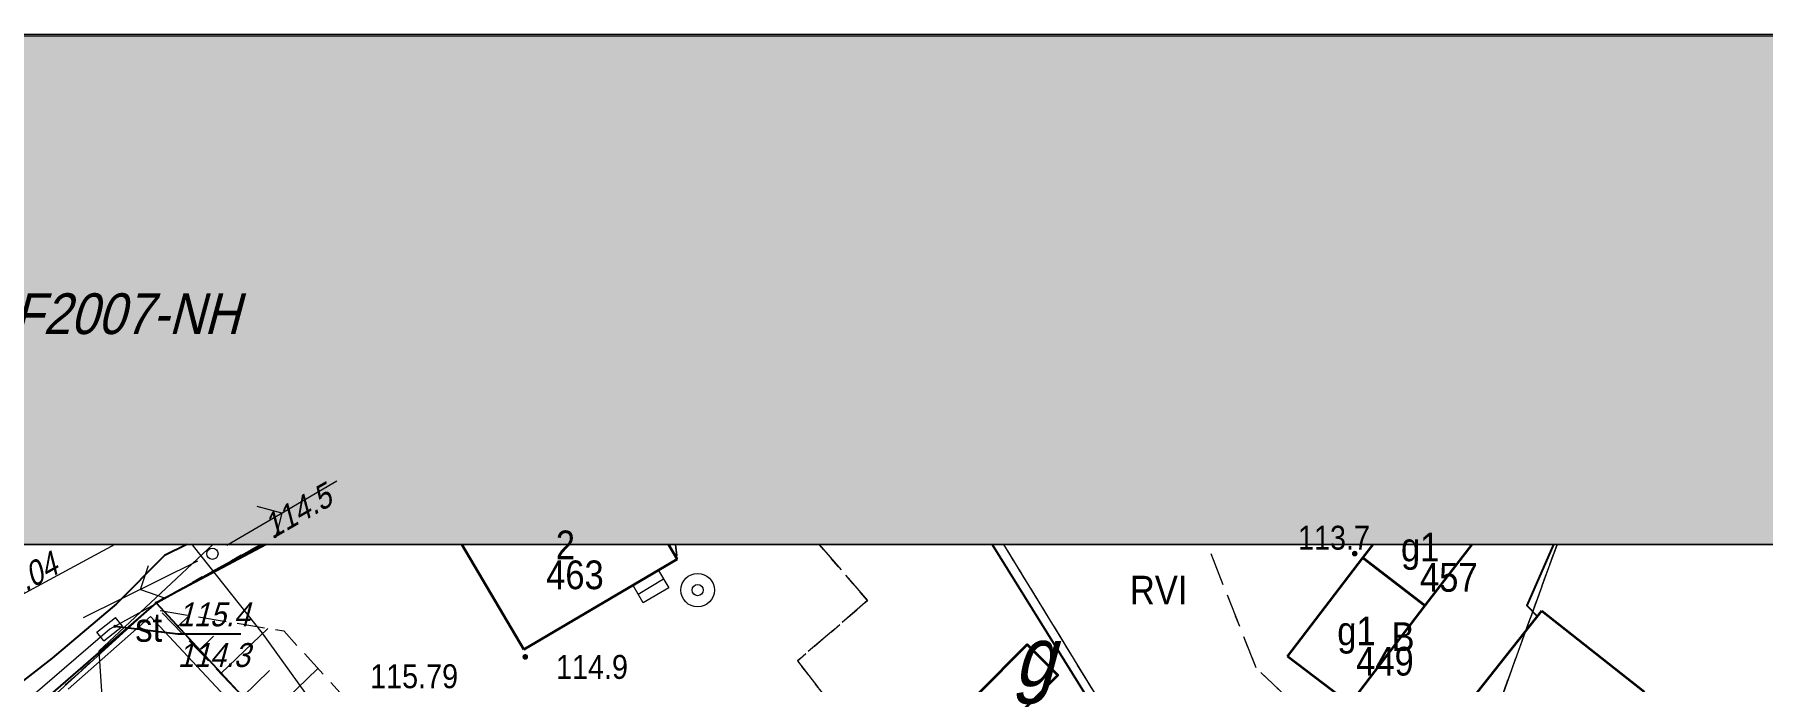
# Model space of a CAD drawing. Extents: x 6512885 to 6513481, y 5959590 to 5960000.
# Drawn here: x 6513241.2 to 6513349.7, y 5959959.5 to 5960000.1 of the extents above; entities that cross this region are included whole.
import ezdxf
from ezdxf.enums import TextEntityAlignment as Align

# ---------------------------------------------------------------- set-up
doc = ezdxf.new("R2010")
doc.units = 0
doc.header["$MEASUREMENT"] = 0
for name, pattern in [('217-1000', [2.8, 2.1, -0.7]), ('218-1000', [1.4, 0.7, -0.7]), ('219-1000', [0]), ('823-1000', [2.45, 1.75, -0.7])]:
    doc.linetypes.add(name, pattern=pattern)
doc.layers.get('0').update_dxf_attribs({"color": 2, "linetype": 'CONTINUOUS', "lineweight": 5})
for name, color, linetype in [('203-Punkt załamania granicy działki nie stabilizowany', 7, 'CONTINUOUS'), ('210-Oznaczenie użytku', 7, 'CONTINUOUS'), ('217-Granica konturu klasyfikcyjnego', 7, 'CONTINUOUS'), ('218-Granica użytku', 7, 'CONTINUOUS'), ('219-Linia granicy', 7, 'CONTINUOUS'), ('312-Budynek (powierzchnia)', 7, 'CONTINUOUS'), ('312-Numer ewidencyjny budynku', 7, 'CONTINUOUS'), ('312-Numer ewidencyjny budynku-Atr124', 7, 'CONTINUOUS'), ('352-schody (powierzchnia)', 7, 'CONTINUOUS'), ('510-Podpora jednosłupowa symb.-SEPOW', 7, 'CONTINUOUS'), ('516-Kierunek linii eN-SEPOW', 7, 'CONTINUOUS'), ('622-Punkt rzędnej przewodu-SKPOD-Atr2', 7, 'CONTINUOUS'), ('626-Punkt rzędnej przewodu-STPOD', 7, 'CONTINUOUS'), ('626-Punkt rzędnej przewodu-STPOD-Atr2', 7, 'CONTINUOUS'), ('626-Punkt rzędnej przewodu-STPOD-Atr3', 7, 'CONTINUOUS'), ('820-Skarpa nieumocniona', 7, 'CONTINUOUS'), ('823-Szczyt skarpy nieumocninej', 7, 'CONTINUOUS'), ('824-Podnóże skarpy nieumocninej', 7, 'CONTINUOUS'), ('903-Żywopłot', 7, 'CONTINUOUS'), ('996-Tekst dodatkowy mały', 7, 'CONTINUOUS'), ('krawężnik (linia)', 7, 'CONTINUOUS'), ('ogrodzenie trwałe (linia)', 7, 'CONTINUOUS'), ('przewód ciepłowniczy (linia)', 7, 'CONTINUOUS'), ('przewód elektroenergetyczny (linia)', 7, 'CONTINUOUS'), ('przewód kanalizacyjny (linia)', 7, 'CONTINUOUS'), ('przewód telekomunikacyjny (linia)', 7, 'CONTINUOUS'), ('punkt o określonej wysokości (sieć kanalizacyjna)-Atr2', 7, 'CONTINUOUS'), ('punkt wysokościowy naturalny', 7, 'CONTINUOUS'), ('punkt wysokościowy naturalny-Atr2', 7, 'CONTINUOUS'), ('Ramki i opis wydruku', 7, 'CONTINUOUS'), ('studnia (punkt)', 7, 'CONTINUOUS'), ('szafa sterownicza - siec telekomunikacyjna (punkt)', 7, 'CONTINUOUS'), ('szafa sterownicza - siec telekomunikacyjna (punkt)-Atr17', 7, 'CONTINUOUS')]:
    doc.layers.add(name, color=color, linetype=linetype)
doc.styles.get("Standard").update_dxf_attribs({"font": 'txt', "width": 0.75})
doc.linetypes.add('902-1000', pattern='A,5,0,[1,ksztalty.shx,S=1,R=0,X=0,Y=0],5', length=10)
doc.linetypes.add('903-1000', pattern='A,0,-0.001,0,[6,ksztalty.shx,S=1,R=0,X=0,Y=0],-4.5', length=4.501)

# ---------------------------------------------------------------- blocks, each defined once
blk = doc.blocks.new('US19')
at = {"color": 0, "linetype": 'Continuous', "lineweight": 13}
for p, q in [((-0.75, -0.35), (-0.75, 0.35)), ((-0.75, 0.35), (0.75, 0.35)), ((0.75, -0.35), (0.75, 0.35)), ((-0.75, -0.35), (0.75, -0.35))]:
    blk.add_line(p, q, dxfattribs=at)
blk = doc.blocks.new('621')
at = {"linetype": 'Continuous', "lineweight": 0}
h = blk.add_hatch(color=0, dxfattribs=at)
edge = h.paths.add_edge_path()
edge.add_arc((0, 0), 0.1, 0, 360)
blk = doc.blocks.new('516')
at = {"color": 0, "linetype": 'Continuous', "lineweight": 0}
for p, q in [((5.05, 0), (3.919, 1.131)), ((1.05, 0), (9.05, 0)), ((5.05, 0), (3.919, -1.131))]:
    blk.add_line(p, q, dxfattribs=at)
blk = doc.blocks.new('510')
at = {"color": 0, "linetype": 'Continuous', "lineweight": 0}
blk.add_circle((0, 0), 0.35, dxfattribs=at)
blk = doc.blocks.new('PW01')
at = {"linetype": 'Continuous', "lineweight": 13}
h = blk.add_hatch(color=0, dxfattribs=at)
edge = h.paths.add_edge_path()
edge.add_arc((0, 0), 0.18, 0, 360)
blk = doc.blocks.new('US13')
at = {"color": 0, "linetype": 'Continuous', "lineweight": 13}
for radius in [1.05, 0.35]:
    blk.add_circle((0, 0), radius, dxfattribs=at)
blk = doc.blocks.new('203')
at = {"linetype": 'Continuous', "lineweight": 0}
h = blk.add_hatch(color=0, dxfattribs=at)
edge = h.paths.add_edge_path()
edge.add_arc((0, 0), 0.09, 0, 360)

msp = doc.modelspace()

# ---------------------------------------------------------------- hatches: boundary and pattern name
at = {"layer": 'Ramki i opis wydruku', "linetype": 'Continuous', "lineweight": 13}
msp.add_hatch(color=255, dxfattribs=at).paths.add_polyline_path([(6512889.2, 5959968.09), (6513473.12, 5959968.09), (6513473.12, 5960000.09), (6512889.2, 5960000.09)])

# ---------------------------------------------------------------- linework, layer by layer
at = {"layer": '217-Granica konturu klasyfikcyjnego', "color": 3, "linetype": '217-1000', "lineweight": 13, "flags": 128}
for points in [[(6513280.975, 5959968.09), (6513281.52, 5959967.16)], [(6513281.52, 5959967.16), (6513281.429, 5959968.09)], [(6513290.445, 5959968.09), (6513293.48, 5959964.56)], [(6513323.86, 5959932.47), (6513302.027, 5959968.09)], [(6513317.87, 5959960.34), (6513314.808, 5959968.09)], [(6513336.763, 5959968.09), (6513332.01, 5959954.98)], [(6513248.81, 5959964.43), (6513221.73, 5959939.82)], [(6513281.38, 5959929.17), (6513248.81, 5959964.43)], [(6513293.48, 5959964.56), (6513289.08, 5959960.79)], [(6513289.08, 5959960.79), (6513296.62, 5959951)], [(6513329.84, 5959948.97), (6513317.87, 5959960.34)]]:
    msp.add_lwpolyline(points, dxfattribs=at)
at = {"layer": '218-Granica użytku', "color": 3, "linetype": '218-1000', "lineweight": 13, "flags": 128}
for points in [[(6513255.382, 5959968.09), (6513248.81, 5959964.43)], [(6513281.52, 5959967.16), (6513280.975, 5959968.09)], [(6513281.429, 5959968.09), (6513281.52, 5959967.16)], [(6513293.48, 5959964.56), (6513290.445, 5959968.09)], [(6513323.86, 5959932.47), (6513302.027, 5959968.09)], [(6513317.87, 5959960.34), (6513314.808, 5959968.09)], [(6513332.01, 5959954.98), (6513336.763, 5959968.09)], [(6513248.81, 5959964.43), (6513221.73, 5959939.82)], [(6513281.38, 5959929.17), (6513248.81, 5959964.43)], [(6513289.08, 5959960.79), (6513293.48, 5959964.56)], [(6513296.62, 5959951), (6513289.08, 5959960.79)], [(6513329.84, 5959948.97), (6513317.87, 5959960.34)]]:
    msp.add_lwpolyline(points, dxfattribs=at)
at = {"layer": '219-Linia granicy', "color": 7, "linetype": '219-1000', "lineweight": 13, "flags": 128}
for points in [[(6513255.384, 5959968.09), (6513248.81, 5959964.43)], [(6513323.86, 5959932.47), (6513302.027, 5959968.09)], [(6513323.86, 5959932.47), (6513336.764, 5959968.09)], [(6513221.73, 5959939.82), (6513248.81, 5959964.43)], [(6513248.81, 5959964.43), (6513288.7, 5959921.26)]]:
    msp.add_lwpolyline(points, dxfattribs=at)
at = {"layer": '312-Budynek (powierzchnia)', "color": 7, "linetype": 'Continuous', "lineweight": 35, "flags": 128}
for points in [[(6513271.89, 5959961.5), (6513268.017, 5959968.09)], [(6513280.975, 5959968.09), (6513281.52, 5959967.16)], [(6513324.57, 5959967.24), (6513325.221, 5959968.09)], [(6513331.405, 5959968.09), (6513328.47, 5959964.26)], [(6513281.52, 5959967.16), (6513271.89, 5959961.5)], [(6513319.85, 5959961.06), (6513324.57, 5959967.24)], [(6513324.57, 5959967.24), (6513328.47, 5959964.26)], [(6513328.47, 5959964.26), (6513324.57, 5959967.24)], [(6513328.47, 5959964.26), (6513323.75, 5959958.08)], [(6513330.66, 5959957.41), (6513335.81, 5959963.92)], [(6513335.81, 5959963.92), (6513342.26, 5959958.83)], [(6513323.75, 5959958.08), (6513319.85, 5959961.06)]]:
    msp.add_lwpolyline(points, dxfattribs=at)
msp.add_lwpolyline([(6513302.33, 5959956.74), (6513300.39, 5959958.67), (6513303.49, 5959961.81), (6513305.43, 5959959.88)], close=True, dxfattribs=at)
at = {"layer": '352-schody (powierzchnia)', "color": 7, "linetype": 'Continuous', "lineweight": 18}
for p, q in [((6513278.76, 5959965.52), (6513280.35, 5959966.46)), ((6513279.08, 5959964.97), (6513280.67, 5959965.92)), ((6513280.35, 5959966.46), (6513281, 5959965.36)), ((6513279.4, 5959964.42), (6513278.76, 5959965.52)), ((6513281, 5959965.36), (6513279.4, 5959964.42))]:
    msp.add_line(p, q, dxfattribs=at)
at = {"layer": '626-Punkt rzędnej przewodu-STPOD-Atr2', "color": 30, "flags": 128}
msp.add_lwpolyline([(6513246.23, 5959962.95), (6513250.17, 5959962.48), (6513254.139, 5959962.48)], dxfattribs=at)
at = {"layer": '820-Skarpa nieumocniona', "color": 7, "linetype": 'Continuous', "lineweight": 13}
for p, q in [((6513250.1, 5959962.86), (6513250.89, 5959963.63)), ((6513252.87, 5959959.98), (6513255.82, 5959962.82)), ((6513251.48, 5959961.42), (6513252.42, 5959962.33)), ((6513255.64, 5959957.1), (6513258.97, 5959960.31)), ((6513254.26, 5959958.54), (6513255.94, 5959960.17))]:
    msp.add_line(p, q, dxfattribs=at)
at = {"layer": '823-Szczyt skarpy nieumocninej', "color": 7, "linetype": '823-1000', "lineweight": 13, "flags": 128}
msp.add_lwpolyline([(6513281.97, 5959928.33), (6513275.82, 5959935.2), (6513267.41, 5959944.36), (6513259.2, 5959953.41), (6513249.02, 5959963.98)], dxfattribs=at)
at = {"layer": '824-Podnóże skarpy nieumocninej', "color": 7, "linetype": '823-1000', "lineweight": 13, "flags": 128}
msp.add_lwpolyline([(6513249.06, 5959963.94), (6513256.83, 5959962.66), (6513261.51, 5959957.52), (6513272.86, 5959944.98), (6513283.43, 5959933.35), (6513283.62, 5959933.16), (6513284.15, 5959932.96)], dxfattribs=at)
at = {"layer": '903-Żywopłot', "color": 7, "linetype": '903-1000', "lineweight": 13, "flags": 128}
msp.add_lwpolyline([(6513257.25, 5959954.16), (6513248.47, 5959963.57), (6513243.29, 5959959)], dxfattribs=at)
at = {"layer": 'krawężnik (linia)', "color": 7, "linetype": 'Continuous', "lineweight": 25, "flags": 128}
msp.add_lwpolyline([(6513250.752, 5959968.09), (6513249.35, 5959967.39), (6513246.32, 5959964.37), (6513242.29, 5959960.96), (6513234.77, 5959955.11), (6513227.56, 5959949), (6513223.35, 5959945.24)], dxfattribs=at)
at = {"layer": 'ogrodzenie trwałe (linia)', "color": 7, "linetype": '902-1000', "lineweight": 25, "flags": 128}
for points in [[(6513255.733, 5959968.09), (6513248.81, 5959964.43)], [(6513301.298, 5959968.09), (6513309.31, 5959955.19), (6513323.67, 5959932.67)], [(6513336.531, 5959968.09), (6513334.86, 5959964.26), (6513335.53, 5959963.57)], [(6513248.81, 5959964.43), (6513221.16, 5959940.44), (6513221.73, 5959939.82), (6513269.23, 5959898.33)], [(6513248.81, 5959964.43), (6513288.7, 5959921.26), (6513290.75, 5959917.6)]]:
    msp.add_lwpolyline(points, dxfattribs=at)
at = {"layer": 'przewód ciepłowniczy (linia)', "color": 212, "linetype": 'Continuous', "lineweight": 18, "flags": 128}
for points in [[(6513251.17, 5959967.98), (6513251.105, 5959968.09)], [(6513255.5, 5959962.51), (6513251.17, 5959967.98)], [(6513263.16, 5959951.88), (6513255.5, 5959962.51)]]:
    msp.add_lwpolyline(points, dxfattribs=at)
at = {"layer": 'przewód elektroenergetyczny (linia)', "color": 1, "linetype": 'Continuous', "lineweight": 18, "flags": 128}
msp.add_lwpolyline([(6513252.373, 5959968.09), (6513245.22, 5959961.38), (6513245.6, 5959955.72), (6513243.62, 5959951.7), (6513250.45, 5959944.55)], dxfattribs=at)
at = {"layer": 'przewód kanalizacyjny (linia)', "color": 34, "linetype": 'Continuous', "lineweight": 18, "flags": 128}
msp.add_lwpolyline([(6513246.224, 5959968.09), (6513237.22, 5959963.22), (6513235.73, 5959962.66), (6513232.9, 5959959.03), (6513224.33, 5959950.23)], dxfattribs=at)
at = {"layer": 'przewód telekomunikacyjny (linia)', "color": 30, "linetype": 'Continuous', "lineweight": 18, "flags": 128}
for points in [[(6513255.534, 5959968.09), (6513245.9, 5959962.77)], [(6513245.9, 5959962.77), (6513232.61, 5959951.33), (6513223.95, 5959943.67), (6513220.98, 5959941.36), (6513216.23, 5959938.53), (6513189.77, 5959908.08)]]:
    msp.add_lwpolyline(points, dxfattribs=at)
at = {"layer": 'Ramki i opis wydruku', "color": 7, "linetype": 'Continuous', "lineweight": 13, "flags": 128}
for points in [[(6512889.2, 5959968.09), (6513473.12, 5959968.09), (6513473.12, 5960000.09), (6512889.2, 5960000.09)], [(6512889.3, 5959590.19), (6513473.02, 5959590.19), (6513473.02, 5959999.99), (6512889.3, 5959999.99)], [(6512889.3, 5959604.09), (6513473.02, 5959604.09), (6513473.02, 5959968.09), (6512889.3, 5959968.09)]]:
    msp.add_lwpolyline(points, close=True, dxfattribs=at)

# ---------------------------------------------------------------- block references
at = {"layer": '203-Punkt załamania granicy działki nie stabilizowany', "color": 7, "linetype": 'Continuous', "lineweight": 13}
msp.add_blockref('203', (6513248.81, 5959964.43), dxfattribs=at)
at = {"layer": '510-Podpora jednosłupowa symb.-SEPOW', "color": 7, "linetype": 'Continuous', "lineweight": 13}
msp.add_blockref('510', (6513252.35, 5959967.5), dxfattribs=at)
at = {"layer": '516-Kierunek linii eN-SEPOW', "color": 7, "linetype": 'Continuous', "lineweight": 13}
for rotation in [30.442, 206.365]:
    msp.add_blockref('516', (6513252.35, 5959967.5), dxfattribs=dict(at, rotation=rotation))
at = {"layer": '626-Punkt rzędnej przewodu-STPOD', "color": 30, "linetype": 'Continuous', "lineweight": 13}
for p in [(6513254.15, 5959967.33), (6513246.23, 5959962.95)]:
    msp.add_blockref('621', p, dxfattribs=at)
at = {"layer": 'punkt wysokościowy naturalny', "color": 7, "linetype": 'Continuous', "lineweight": 13}
for p in [(6513324.06, 5959967.51), (6513271.99, 5959961.03)]:
    msp.add_blockref('PW01', p, dxfattribs=at)
at = {"layer": 'studnia (punkt)', "color": 7, "linetype": 'Continuous', "lineweight": 18}
msp.add_blockref('US13', (6513282.81, 5959965.22), dxfattribs=at)
at = {"layer": 'szafa sterownicza - siec telekomunikacyjna (punkt)', "color": 7, "linetype": 'Continuous', "lineweight": 18, "rotation": 38.418}
msp.add_blockref('US19', (6513245.9, 5959962.77), dxfattribs=at)

# ---------------------------------------------------------------- texts
at = {"layer": '210-Oznaczenie użytku', "color": 3, "linetype": 'Continuous', "lineweight": 18, "width": 0.9}
for s, p in [('RVI', (6513309.95, 5959964.32)), ('B', (6513326.37, 5959961.4))]:
    msp.add_text(s, height=1.8, dxfattribs=at).set_placement(p)
at = {"layer": '312-Numer ewidencyjny budynku', "color": 7, "linetype": 'Continuous', "lineweight": 18, "width": 0.9}
for s, p in [('463', (6513273.3, 5959967.08)), ('457', (6513328.16, 5959966.92)), ('449', (6513324.15, 5959961.66))]:
    msp.add_text(s, height=1.8, dxfattribs=at).set_placement(p, align=Align.TOP_LEFT)
at = {"layer": '312-Numer ewidencyjny budynku-Atr124', "color": 7, "width": 0.9}
for s, p in [('2', (6513274.51, 5959968.06)), ('g1', (6513328.17, 5959967.92)), ('g1', (6513324.17, 5959962.66))]:
    msp.add_text(s, height=1.8, dxfattribs=at).set_placement(p, align=Align.MIDDLE_CENTER)
at = {"layer": '622-Punkt rzędnej przewodu-SKPOD-Atr2', "color": 32, "oblique": 15, "width": 0.9}
msp.add_text('112.04', height=1.5, rotation=29.204, dxfattribs=at).set_placement((6513238, 5959963.64))
at = {"layer": '626-Punkt rzędnej przewodu-STPOD-Atr2', "color": 30, "oblique": 15, "width": 0.9}
msp.add_text('114.5', height=1.5, rotation=29.716, dxfattribs=at).set_placement((6513256.09, 5959968.4))
msp.add_text('115.4', height=1.5, dxfattribs=at).set_placement((6513250.17, 5959962.495), align=Align.BOTTOM_LEFT)
at = {"layer": '626-Punkt rzędnej przewodu-STPOD-Atr3', "color": 30, "oblique": 15, "width": 0.9}
msp.add_text('114.3', height=1.5, dxfattribs=at).set_placement((6513250.17, 5959959.945), align=Align.BOTTOM_LEFT)
at = {"layer": '996-Tekst dodatkowy mały', "color": 7, "linetype": 'Continuous', "lineweight": 18, "oblique": 15, "width": 0.9}
msp.add_text('g', height=3.73, dxfattribs=at).set_placement((6513302.67, 5959959.17))
at = {"layer": 'punkt o określonej wysokości (sieć kanalizacyjna)-Atr2', "color": 34, "width": 0.9}
msp.add_text('115.79', height=1.5, dxfattribs=at).set_placement((6513262.25, 5959958.615), align=Align.BOTTOM_LEFT)
at = {"layer": 'punkt wysokościowy naturalny-Atr2', "color": 7, "width": 0.9}
for s, p in [('113.7', (6513320.5, 5959967.76)), ('114.9', (6513273.92, 5959959.65))]:
    msp.add_text(s, height=1.5, dxfattribs=at).set_placement(p)
at = {"layer": 'Ramki i opis wydruku', "color": 7, "linetype": 'Continuous', "lineweight": 13, "oblique": 15, "width": 0.9}
msp.add_text('Układ odniesienia: PL-ETRF89, układ wsp. płaskich: PL-2000 strefa 6 (18°), układ wys.: PL-EVRF2007-NH', height=2.56, dxfattribs=at).set_placement((6513181.16, 5959981.29), align=Align.CENTER)
at = {"layer": 'szafa sterownicza - siec telekomunikacyjna (punkt)-Atr17', "color": 7, "width": 0.9}
msp.add_text('st', height=1.8, dxfattribs=at).set_placement((6513247.51, 5959961.98))

doc.saveas('drawing.dxf')
